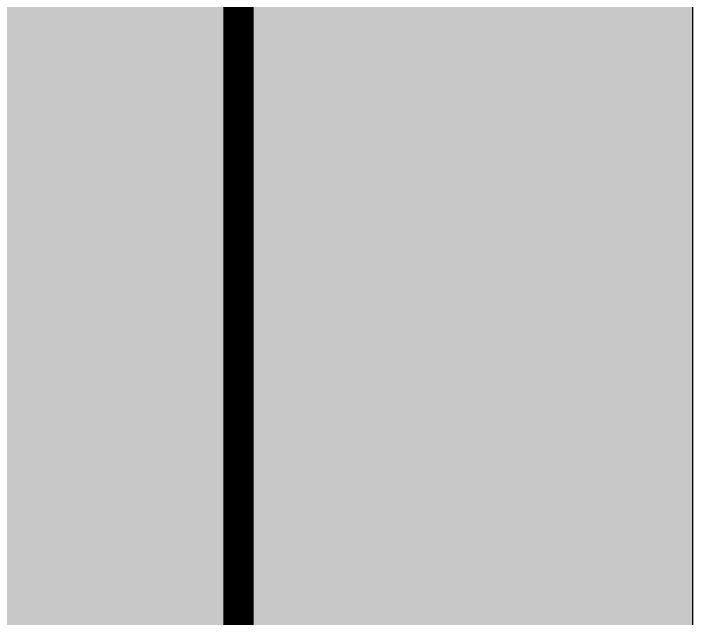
# Model space of a CAD drawing. Header units: millimetres. Extents: x -620 to 17580, y -3355 to 14690.
# Drawn here: x 13653 to 14550, y 1379 to 2178 of the extents above; entities that cross this region are included whole.
import ezdxf

# ---------------------------------------------------------------- set-up
doc = ezdxf.new("R2010")
doc.units = ezdxf.units.MM
doc.header["$LTSCALE"] = 150
doc.linetypes.add('DASHED', pattern=[0.75, 0.5, -0.25])
doc.layers.add('ad-Elevation 10', color=8, linetype='Continuous')
doc.layers.add('ad-Secondary Roof', color=6, linetype='Continuous', true_color=0xff00ff)
doc.layers.add('ad-Verandah', color=7, linetype='Continuous', true_color=0xa57c52)

# ---------------------------------------------------------------- blocks, each defined once
blk = doc.blocks.new('1625E_Roof Plan')
at = {"layer": 'ad-Secondary Roof', "linetype": 'DASHED', "ltscale": 2, "const_width": 40}
for points in [[(13950, 5195), (13188.77, 1425), (13950, -2345)], [(12570, 5195), (10022.5, 1425), (12570, -2345), (13950, -2345), (13950, 5195)]]:
    blk.add_lwpolyline(points, close=True, dxfattribs=at)
blk = doc.blocks.new('zw$3055')
at = {"transparency": 33554559}
h = blk.add_hatch(dxfattribs=at)
h.set_pattern_fill('GRASS', color=74, angle=180)
h.set_pattern_definition([(270, (14550, -10400), (17.960512, -17.960512), [4.7625, -31.158524]), (225, (14550, -10400), (17.96051, -17.96051), [4.7625, -20.6375]), (315, (14550, -10400), (17.96051, 17.96051), [4.7625, -20.6375])])
h.paths.add_polyline_path([(14550, -16580), (9750, -16580), (9750, -15670), (13640, -15670), (13640, -10475), (14550, -10475)])
h = blk.add_hatch(color=256, dxfattribs=at)
h.dxf.hatch_style = 1
h.set_gradient(color1=(153, 204, 0), color2=(63, 127, 0), tint=1, name='INVSPHERICAL')
h.paths.add_polyline_path([(14550, -16580), (9750, -16580), (9750, -15670), (13640, -15670), (13640, -10475), (14550, -10475)])
at = {"layer": 'ad-Elevation 10'}
blk.add_lwpolyline([(14550, -16580), (9750, -16580), (9750, -15670), (13640, -15670), (13640, -10475), (14550, -10475)], close=True, dxfattribs=at)

msp = doc.modelspace()

# ---------------------------------------------------------------- block references
at = {"layer": 'ad-Verandah', "rotation": 360}
msp.add_blockref('zw$3055', (0, 13620), dxfattribs=at)

# ---------------------------------------------------------------- next in the draw order: block references
msp.add_blockref('1625E_Roof Plan', (0, 0))

doc.saveas('drawing.dxf')
